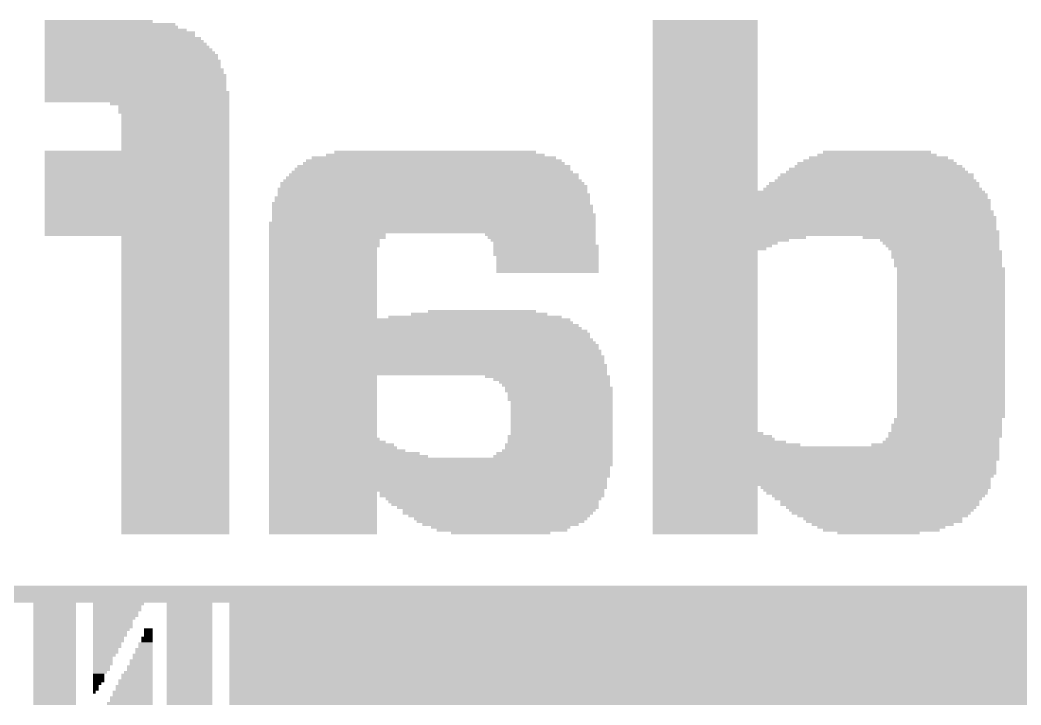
# Model space of a CAD drawing. Extents: x -0.1 to 35.7, y -1.6 to 50.9.
# Drawn here: x 14.29 to 20.2, y 26.92 to 30.96 of the extents above; entities that cross this region are included whole.
import ezdxf

# ---------------------------------------------------------------- set-up
doc = ezdxf.new("R2010")
doc.units = 0
doc.layers.add('22', color=6, linetype='CONTINUOUS')

# ---------------------------------------------------------------- blocks, each defined once
blk = doc.blocks.new('RECT')
blk.add_solid([(-0.5, -0.5), (0.5, -0.5), (-0.5, 0.5), (0.5, 0.5)])

msp = doc.modelspace()

# ---------------------------------------------------------------- block references
at = {"layer": '22', "rotation": 180}
for p, xscale, yscale in [((14.7551, 30.9474), 0.637, 0.0167), ((18.3343, 30.9474), 0.6203, 0.0167), ((14.8557, 30.8971), 0.8382, 0.0168), ((14.8222, 30.9306), 0.7711, 0.0168), ((14.8306, 30.9139), 0.7879, 0.0167), ((14.8809, 30.8803), 0.8885, 0.0168), ((18.3343, 30.9306), 0.6203, 0.0168), ((18.3343, 30.9139), 0.6203, 0.0167), ((18.3343, 30.8971), 0.6203, 0.0168), ((18.3343, 30.8803), 0.6203, 0.0168), ((14.8976, 30.8468), 0.922, 0.0168), ((14.906, 30.83), 0.9388, 0.0168), ((14.8809, 30.8636), 0.8885, 0.0167), ((18.3343, 30.8636), 0.6203, 0.0167), ((18.3343, 30.8468), 0.6203, 0.0168), ((18.3343, 30.83), 0.6203, 0.0168), ((14.9395, 30.763), 1.0058, 0.0167), ((14.9144, 30.8133), 0.9555, 0.0167), ((14.9228, 30.7965), 0.9723, 0.0168), ((14.9312, 30.7797), 0.9891, 0.0168), ((18.3343, 30.8133), 0.6203, 0.0167), ((18.3343, 30.7965), 0.6203, 0.0168), ((18.3343, 30.7797), 0.6203, 0.0168), ((18.3343, 30.763), 0.6203, 0.0167), ((14.9479, 30.7462), 1.0226, 0.0168), ((14.9479, 30.7294), 1.0226, 0.0168), ((14.9563, 30.7127), 1.0394, 0.0167), ((18.3343, 30.7462), 0.6203, 0.0168), ((18.3343, 30.7294), 0.6203, 0.0168), ((18.3343, 30.7127), 0.6203, 0.0167), ((14.9563, 30.6959), 1.0394, 0.0168), ((14.9563, 30.6791), 1.0394, 0.0167), ((14.9647, 30.6624), 1.0561, 0.0168), ((14.9647, 30.6456), 1.0561, 0.0168), ((18.3343, 30.6959), 0.6203, 0.0168), ((18.3343, 30.6791), 0.6203, 0.0167), ((18.3343, 30.6624), 0.6203, 0.0168), ((18.3343, 30.6456), 0.6203, 0.0168), ((14.9731, 30.6288), 1.0729, 0.0167), ((14.9731, 30.6121), 1.0729, 0.0168), ((14.9731, 30.5953), 1.0729, 0.0168), ((18.3343, 30.6288), 0.6203, 0.0167), ((18.3343, 30.6121), 0.6203, 0.0168), ((18.3343, 30.5953), 0.6203, 0.0168), ((14.9731, 30.5785), 1.0729, 0.0167), ((14.9731, 30.5618), 1.0729, 0.0168), ((14.9731, 30.545), 1.0729, 0.0168), ((14.9815, 30.5282), 1.0897, 0.0167), ((18.3343, 30.5785), 0.6203, 0.0167), ((18.3343, 30.5618), 0.6203, 0.0168), ((18.3343, 30.545), 0.6203, 0.0168), ((18.3343, 30.5282), 0.6203, 0.0167), ((14.9815, 30.5115), 1.0897, 0.0168), ((14.9815, 30.4947), 1.0897, 0.0167), ((14.9815, 30.478), 1.0897, 0.0168), ((18.3343, 30.5115), 0.6203, 0.0168), ((18.3343, 30.4947), 0.6203, 0.0167), ((18.3343, 30.478), 0.6203, 0.0168), ((15.1743, 30.4612), 0.7041, 0.0168), ((15.1994, 30.4444), 0.6538, 0.0167), ((15.1994, 30.4277), 0.6538, 0.0168), ((15.1994, 30.4109), 0.6538, 0.0168), ((18.3343, 30.4612), 0.6203, 0.0168), ((18.3343, 30.4444), 0.6203, 0.0167), ((18.3343, 30.4277), 0.6203, 0.0168), ((18.3343, 30.4109), 0.6203, 0.0168), ((15.2078, 30.3941), 0.6371, 0.0167), ((15.2078, 30.3774), 0.6371, 0.0168), ((15.2078, 30.3606), 0.6371, 0.0168), ((18.3343, 30.3941), 0.6203, 0.0167), ((18.3343, 30.3774), 0.6203, 0.0168), ((18.3343, 30.3606), 0.6203, 0.0168), ((15.2078, 30.3438), 0.6371, 0.0167), ((15.2078, 30.3271), 0.6371, 0.0168), ((15.2078, 30.3103), 0.6371, 0.0168), ((15.2078, 30.2935), 0.6371, 0.0167), ((18.3343, 30.3438), 0.6203, 0.0167), ((18.3343, 30.3271), 0.6203, 0.0168), ((18.3343, 30.3103), 0.6203, 0.0168), ((18.3343, 30.2935), 0.6203, 0.0167), ((15.2078, 30.2768), 0.6371, 0.0168), ((15.2078, 30.2601), 0.6371, 0.0167), ((15.2078, 30.2433), 0.6371, 0.0168), ((18.3343, 30.2768), 0.6203, 0.0168), ((18.3343, 30.2601), 0.6203, 0.0167), ((18.3343, 30.2433), 0.6203, 0.0168), ((14.9815, 30.1762), 1.0897, 0.0168), ((15.2078, 30.2265), 0.6371, 0.0168), ((15.2078, 30.2098), 0.6371, 0.0167), ((15.2078, 30.193), 0.6371, 0.0168), ((16.7416, 30.1762), 1.1903, 0.0168), ((18.3343, 30.2265), 0.6203, 0.0168), ((18.3343, 30.2098), 0.6203, 0.0167), ((18.3343, 30.193), 0.6203, 0.0168), ((18.3343, 30.1762), 0.6203, 0.0168), ((19.3484, 30.1762), 0.6371, 0.0168), ((14.9815, 30.1595), 1.0897, 0.0167), ((14.9815, 30.1427), 1.0897, 0.0168), ((14.9815, 30.1259), 1.0897, 0.0168), ((16.7333, 30.1259), 1.5087, 0.0168), ((16.7333, 30.1427), 1.4417, 0.0168), ((16.7416, 30.1595), 1.2909, 0.0167), ((18.3343, 30.1595), 0.6203, 0.0167), ((18.3343, 30.1427), 0.6203, 0.0168), ((18.3343, 30.1259), 0.6203, 0.0168), ((19.3569, 30.1259), 0.8885, 0.0168), ((19.3568, 30.1427), 0.8214, 0.0168), ((19.3484, 30.1595), 0.7041, 0.0167), ((14.9815, 30.1092), 1.0897, 0.0167), ((14.9815, 30.0924), 1.0897, 0.0168), ((14.9815, 30.0757), 1.0897, 0.0167), ((14.9815, 30.0589), 1.0897, 0.0168), ((16.7249, 30.0589), 1.6596, 0.0168), ((16.7248, 30.0757), 1.6261, 0.0167), ((16.7333, 30.0924), 1.6093, 0.0168), ((16.7333, 30.1092), 1.5423, 0.0167), ((18.3343, 30.1092), 0.6203, 0.0167), ((18.3343, 30.0924), 0.6203, 0.0168), ((18.3343, 30.0757), 0.6203, 0.0167), ((18.3343, 30.0589), 0.6203, 0.0168), ((19.3484, 30.0589), 1.0729, 0.0168), ((19.3484, 30.0757), 1.0393, 0.0167), ((19.3569, 30.0924), 0.9891, 0.0168), ((19.3484, 30.1092), 0.9387, 0.0167), ((14.9815, 30.0421), 1.0897, 0.0168), ((14.9815, 30.0254), 1.0897, 0.0167), ((14.9815, 30.0086), 1.0897, 0.0168), ((16.7249, 30.0086), 1.7602, 0.0168), ((16.7248, 30.0254), 1.7267, 0.0167), ((16.7333, 30.0421), 1.7099, 0.0168), ((18.3343, 30.0421), 0.6203, 0.0168), ((18.3343, 30.0254), 0.6203, 0.0167), ((18.3343, 30.0086), 0.6203, 0.0168), ((19.3401, 30.0086), 1.1903, 0.0168), ((19.3401, 30.0254), 1.1567, 0.0167), ((19.3484, 30.0421), 1.1399, 0.0168), ((14.9815, 29.9918), 1.0897, 0.0168), ((14.9815, 29.9751), 1.0897, 0.0167), ((14.9815, 29.9583), 1.0897, 0.0168), ((14.9815, 29.9415), 1.0897, 0.0168), ((16.7248, 29.9583), 1.8273, 0.0168), ((16.7248, 29.9415), 1.8273, 0.0168), ((16.7249, 29.9918), 1.7938, 0.0168), ((16.7333, 29.9751), 1.8105, 0.0167), ((18.3343, 29.9918), 0.6203, 0.0168), ((18.3343, 29.9751), 0.6203, 0.0167), ((18.3343, 29.9583), 0.6203, 0.0168), ((19.0048, 29.9415), 1.9614, 0.0168), ((19.3233, 29.9583), 1.2908, 0.0168), ((19.3234, 29.9751), 1.2573, 0.0167), ((19.3317, 29.9918), 1.2406, 0.0168), ((14.9815, 29.9248), 1.0897, 0.0167), ((14.9815, 29.908), 1.0897, 0.0168), ((14.9815, 29.8912), 1.0897, 0.0168), ((16.7249, 29.908), 1.8608, 0.0168), ((16.7249, 29.8912), 1.8608, 0.0168), ((16.7333, 29.9248), 1.8441, 0.0167), ((19.0131, 29.9248), 1.9781, 0.0167), ((19.0131, 29.908), 1.9781, 0.0168), ((19.0216, 29.8912), 1.9949, 0.0168), ((14.9815, 29.8745), 1.0897, 0.0167), ((14.9815, 29.8577), 1.0897, 0.0168), ((14.9815, 29.841), 1.0897, 0.0167), ((14.9815, 29.8242), 1.0897, 0.0168), ((16.7248, 29.8577), 1.8943, 0.0168), ((16.7248, 29.841), 1.8943, 0.0167), ((16.7248, 29.8242), 1.8943, 0.0168), ((16.7165, 29.8745), 1.8776, 0.0167), ((19.0216, 29.8745), 1.9949, 0.0167), ((19.0216, 29.8577), 1.9949, 0.0168), ((19.0216, 29.841), 1.9949, 0.0167), ((19.0299, 29.8242), 2.0117, 0.0168), ((14.9815, 29.8074), 1.0897, 0.0168), ((14.9815, 29.7907), 1.0897, 0.0167), ((14.9815, 29.7739), 1.0897, 0.0168), ((16.7333, 29.8074), 1.9111, 0.0168), ((16.7333, 29.7907), 1.9111, 0.0167), ((16.7333, 29.7739), 1.9111, 0.0168), ((19.0299, 29.8074), 2.0117, 0.0168), ((19.0383, 29.7907), 2.0284, 0.0167), ((19.0383, 29.7739), 2.0284, 0.0168), ((14.9815, 29.7571), 1.0897, 0.0168), ((14.9815, 29.7404), 1.0897, 0.0167), ((14.9815, 29.7236), 1.0897, 0.0168), ((14.9815, 29.7068), 1.0897, 0.0168), ((16.7249, 29.7571), 1.9278, 0.0168), ((16.7249, 29.7404), 1.9278, 0.0167), ((16.7249, 29.7236), 1.9278, 0.0168), ((16.7249, 29.7068), 1.9278, 0.0168), ((19.0383, 29.7571), 2.0284, 0.0168), ((19.0383, 29.7404), 2.0284, 0.0167), ((19.0383, 29.7236), 2.0284, 0.0168), ((19.0467, 29.7068), 2.0452, 0.0168), ((14.9815, 29.6901), 1.0897, 0.0167), ((15.2078, 29.6733), 0.6371, 0.0168), ((15.2078, 29.6566), 0.6371, 0.0167), ((16.1046, 29.6901), 0.6873, 0.0167), ((16.1046, 29.6733), 0.6873, 0.0168), ((16.0878, 29.6566), 0.6537, 0.0167), ((17.3619, 29.6901), 0.6538, 0.0167), ((17.3703, 29.6733), 0.637, 0.0168), ((17.3787, 29.6566), 0.6203, 0.0167), ((19.0467, 29.6901), 2.0452, 0.0167), ((18.4767, 29.6733), 0.9052, 0.0168), ((18.4264, 29.6566), 0.8047, 0.0167), ((19.6669, 29.6733), 0.8047, 0.0168), ((19.7172, 29.6566), 0.7041, 0.0167), ((15.2078, 29.6398), 0.6371, 0.0168), ((15.2078, 29.623), 0.6371, 0.0168), ((15.2078, 29.6063), 0.6371, 0.0167), ((15.2078, 29.5895), 0.6371, 0.0168), ((16.0878, 29.6398), 0.6537, 0.0168), ((16.0878, 29.623), 0.6537, 0.0168), ((16.0795, 29.6063), 0.637, 0.0167), ((16.0795, 29.5895), 0.637, 0.0168), ((17.3955, 29.623), 0.6203, 0.0168), ((17.3955, 29.6063), 0.6203, 0.0167), ((17.3955, 29.5895), 0.6203, 0.0168), ((17.3871, 29.6398), 0.6035, 0.0168), ((18.3929, 29.6398), 0.7376, 0.0168), ((18.3594, 29.6063), 0.6706, 0.0167), ((18.3343, 29.5895), 0.6203, 0.0168), ((18.3762, 29.623), 0.7041, 0.0168), ((19.7257, 29.6398), 0.6873, 0.0168), ((19.734, 29.623), 0.6706, 0.0168), ((19.7424, 29.6063), 0.6538, 0.0167), ((19.7592, 29.5895), 0.6538, 0.0168), ((15.2078, 29.5727), 0.6371, 0.0168), ((15.2078, 29.556), 0.6371, 0.0167), ((15.2078, 29.5392), 0.6371, 0.0168), ((15.2078, 29.5224), 0.6371, 0.0168), ((16.0795, 29.5727), 0.637, 0.0168), ((16.0795, 29.556), 0.637, 0.0167), ((16.0795, 29.5392), 0.637, 0.0168), ((16.0795, 29.5224), 0.637, 0.0168), ((17.3955, 29.5727), 0.6203, 0.0168), ((17.4039, 29.556), 0.6035, 0.0167), ((17.4039, 29.5392), 0.6035, 0.0168), ((17.4039, 29.5224), 0.6035, 0.0168), ((18.3343, 29.5727), 0.6203, 0.0168), ((18.3343, 29.556), 0.6203, 0.0167), ((18.3343, 29.5392), 0.6203, 0.0168), ((18.3343, 29.5224), 0.6203, 0.0168), ((19.7592, 29.5727), 0.6538, 0.0168), ((19.7592, 29.556), 0.6538, 0.0167), ((19.7675, 29.5392), 0.6371, 0.0168), ((19.7675, 29.5224), 0.6371, 0.0168), ((15.2078, 29.5057), 0.6371, 0.0167), ((15.2078, 29.4889), 0.6371, 0.0168), ((15.2078, 29.4721), 0.6371, 0.0168), ((16.0795, 29.5057), 0.637, 0.0167), ((16.0795, 29.4889), 0.637, 0.0168), ((16.0795, 29.4721), 0.637, 0.0168), ((17.4039, 29.5057), 0.6035, 0.0167), ((17.4039, 29.4889), 0.6035, 0.0168), ((17.4039, 29.4721), 0.6035, 0.0168), ((18.3343, 29.5057), 0.6203, 0.0167), ((18.3343, 29.4889), 0.6203, 0.0168), ((18.3343, 29.4721), 0.6203, 0.0168), ((19.7675, 29.5057), 0.6371, 0.0167), ((19.7843, 29.4889), 0.637, 0.0168), ((19.7843, 29.4721), 0.637, 0.0168), ((15.2078, 29.4554), 0.6371, 0.0167), ((15.2078, 29.4386), 0.6371, 0.0168), ((15.2078, 29.4219), 0.6371, 0.0167), ((15.2078, 29.4051), 0.6371, 0.0168), ((16.0795, 29.4554), 0.637, 0.0167), ((16.0795, 29.4386), 0.637, 0.0168), ((16.0795, 29.4219), 0.637, 0.0167), ((16.0795, 29.4051), 0.637, 0.0168), ((18.3343, 29.4554), 0.6203, 0.0167), ((18.3343, 29.4386), 0.6203, 0.0168), ((18.3343, 29.4219), 0.6203, 0.0167), ((18.3343, 29.4051), 0.6203, 0.0168), ((19.7843, 29.4554), 0.637, 0.0167), ((19.7843, 29.4386), 0.637, 0.0168), ((19.7843, 29.4219), 0.637, 0.0167), ((19.7843, 29.4051), 0.637, 0.0168), ((15.2078, 29.3883), 0.6371, 0.0168), ((15.2078, 29.3716), 0.6371, 0.0167), ((15.2078, 29.3548), 0.6371, 0.0168), ((16.0795, 29.3883), 0.637, 0.0168), ((16.0795, 29.3716), 0.637, 0.0167), ((16.0795, 29.3548), 0.637, 0.0168), ((18.3343, 29.3883), 0.6203, 0.0168), ((18.3343, 29.3716), 0.6203, 0.0167), ((18.3343, 29.3548), 0.6203, 0.0168), ((19.7843, 29.3883), 0.637, 0.0168), ((19.7843, 29.3716), 0.637, 0.0167), ((19.7843, 29.3548), 0.637, 0.0168), ((15.2078, 29.338), 0.6371, 0.0168), ((15.2078, 29.3213), 0.6371, 0.0167), ((15.2078, 29.3045), 0.6371, 0.0168), ((15.2078, 29.2877), 0.6371, 0.0168), ((16.0795, 29.338), 0.637, 0.0168), ((16.0795, 29.3213), 0.637, 0.0167), ((16.0795, 29.3045), 0.637, 0.0168), ((16.0795, 29.2877), 0.637, 0.0168), ((18.3343, 29.338), 0.6203, 0.0168), ((18.3343, 29.3213), 0.6203, 0.0167), ((18.3343, 29.3045), 0.6203, 0.0168), ((18.3343, 29.2877), 0.6203, 0.0168), ((19.7843, 29.338), 0.637, 0.0168), ((19.7843, 29.3213), 0.637, 0.0167), ((19.7843, 29.3045), 0.637, 0.0168), ((19.7843, 29.2877), 0.637, 0.0168), ((15.2078, 29.271), 0.6371, 0.0167), ((15.2078, 29.2542), 0.6371, 0.0168), ((15.2078, 29.2375), 0.6371, 0.0167), ((16.0795, 29.271), 0.637, 0.0167), ((16.0795, 29.2542), 0.637, 0.0168), ((16.0795, 29.2375), 0.637, 0.0167), ((17.0183, 29.2375), 0.6371, 0.0167), ((18.3343, 29.271), 0.6203, 0.0167), ((18.3343, 29.2542), 0.6203, 0.0168), ((18.3343, 29.2375), 0.6203, 0.0167), ((19.7843, 29.271), 0.637, 0.0167), ((19.7843, 29.2542), 0.637, 0.0168), ((19.7843, 29.2375), 0.637, 0.0167), ((15.2078, 29.2207), 0.6371, 0.0168), ((15.2078, 29.2039), 0.6371, 0.0168), ((15.2078, 29.1872), 0.6371, 0.0167), ((15.2078, 29.1704), 0.6371, 0.0168), ((16.0795, 29.2207), 0.637, 0.0168), ((16.0795, 29.2039), 0.637, 0.0168), ((16.6495, 29.1872), 1.7769, 0.0167), ((16.6578, 29.1704), 1.7937, 0.0168), ((16.9763, 29.2039), 1.0226, 0.0168), ((17.0015, 29.2207), 0.8046, 0.0168), ((18.3343, 29.2207), 0.6203, 0.0168), ((18.3343, 29.2039), 0.6203, 0.0168), ((18.3343, 29.1872), 0.6203, 0.0167), ((18.3343, 29.1704), 0.6203, 0.0168), ((19.7843, 29.2207), 0.637, 0.0168), ((19.7843, 29.2039), 0.637, 0.0168), ((19.7843, 29.1872), 0.637, 0.0167), ((19.7843, 29.1704), 0.637, 0.0168), ((15.2078, 29.1536), 0.6371, 0.0168), ((15.2078, 29.1369), 0.6371, 0.0167), ((15.2078, 29.1201), 0.6371, 0.0168), ((16.6746, 29.1536), 1.8272, 0.0168), ((16.683, 29.1369), 1.844, 0.0167), ((16.6998, 29.1201), 1.8775, 0.0168), ((18.3343, 29.1536), 0.6203, 0.0168), ((18.3343, 29.1369), 0.6203, 0.0167), ((18.3343, 29.1201), 0.6203, 0.0168), ((19.7843, 29.1536), 0.637, 0.0168), ((19.7843, 29.1369), 0.637, 0.0167), ((19.7843, 29.1201), 0.637, 0.0168), ((15.2078, 29.1033), 0.6371, 0.0168), ((15.2078, 29.0866), 0.6371, 0.0167), ((15.2078, 29.0698), 0.6371, 0.0168), ((15.2078, 29.053), 0.6371, 0.0168), ((16.7081, 29.1033), 1.8943, 0.0168), ((16.7081, 29.0866), 1.8943, 0.0167), ((16.7165, 29.0698), 1.911, 0.0168), ((16.7249, 29.053), 1.9278, 0.0168), ((18.3343, 29.1033), 0.6203, 0.0168), ((18.3343, 29.0866), 0.6203, 0.0167), ((18.3343, 29.0698), 0.6203, 0.0168), ((18.3343, 29.053), 0.6203, 0.0168), ((19.7843, 29.1033), 0.637, 0.0168), ((19.7843, 29.0866), 0.637, 0.0167), ((19.7843, 29.0698), 0.637, 0.0168), ((19.7843, 29.053), 0.637, 0.0168), ((15.2078, 29.0363), 0.6371, 0.0167), ((15.2078, 29.0195), 0.6371, 0.0168), ((15.2078, 29.0028), 0.6371, 0.0167), ((16.7416, 29.0028), 1.9613, 0.0167), ((16.7333, 29.0363), 1.9446, 0.0167), ((16.7333, 29.0195), 1.9446, 0.0168), ((18.3343, 29.0363), 0.6203, 0.0167), ((18.3343, 29.0195), 0.6203, 0.0168), ((18.3343, 29.0028), 0.6203, 0.0167), ((19.7843, 29.0363), 0.637, 0.0167), ((19.7843, 29.0195), 0.637, 0.0168), ((19.7843, 29.0028), 0.637, 0.0167), ((15.2078, 28.986), 0.6371, 0.0168), ((15.2078, 28.9692), 0.6371, 0.0168), ((15.2078, 28.9525), 0.6371, 0.0167), ((15.2078, 28.9357), 0.6371, 0.0168), ((16.7416, 28.986), 1.9613, 0.0168), ((16.7501, 28.9692), 1.9781, 0.0168), ((16.7501, 28.9525), 1.9781, 0.0167), ((16.7501, 28.9357), 1.9781, 0.0168), ((18.3343, 28.986), 0.6203, 0.0168), ((18.3343, 28.9692), 0.6203, 0.0168), ((18.3343, 28.9525), 0.6203, 0.0167), ((18.3343, 28.9357), 0.6203, 0.0168), ((19.7843, 28.986), 0.637, 0.0168), ((19.7843, 28.9692), 0.637, 0.0168), ((19.7843, 28.9525), 0.637, 0.0167), ((19.7843, 28.9357), 0.637, 0.0168), ((15.2078, 28.9189), 0.6371, 0.0168), ((15.2078, 28.9022), 0.6371, 0.0167), ((15.2078, 28.8854), 0.6371, 0.0168), ((16.7584, 28.9189), 1.9949, 0.0168), ((16.7584, 28.9022), 1.9949, 0.0167), ((16.7584, 28.8854), 1.9949, 0.0168), ((18.3343, 28.9189), 0.6203, 0.0168), ((18.3343, 28.9022), 0.6203, 0.0167), ((18.3343, 28.8854), 0.6203, 0.0168), ((19.7843, 28.9189), 0.637, 0.0168), ((19.7843, 28.9022), 0.637, 0.0167), ((19.7843, 28.8854), 0.637, 0.0168), ((15.2078, 28.8686), 0.6371, 0.0168), ((15.2078, 28.8519), 0.6371, 0.0167), ((15.2078, 28.8351), 0.6371, 0.0168), ((15.2078, 28.8184), 0.6371, 0.0167), ((16.7584, 28.8686), 1.9949, 0.0168), ((16.0795, 28.8519), 0.637, 0.0167), ((16.0795, 28.8351), 0.637, 0.0168), ((16.0795, 28.8184), 0.637, 0.0167), ((17.4038, 28.8519), 0.7376, 0.0167), ((17.429, 28.8351), 0.6873, 0.0168), ((17.4457, 28.8184), 0.6538, 0.0167), ((18.3343, 28.8686), 0.6203, 0.0168), ((18.3343, 28.8519), 0.6203, 0.0167), ((18.3343, 28.8351), 0.6203, 0.0168), ((18.3343, 28.8184), 0.6203, 0.0167), ((19.7843, 28.8686), 0.637, 0.0168), ((19.7843, 28.8519), 0.637, 0.0167), ((19.7843, 28.8351), 0.637, 0.0168), ((19.7843, 28.8184), 0.637, 0.0167), ((15.2078, 28.8016), 0.6371, 0.0168), ((15.2078, 28.7848), 0.6371, 0.0168), ((15.2078, 28.7681), 0.6371, 0.0167), ((16.0795, 28.8016), 0.637, 0.0168), ((16.0795, 28.7848), 0.637, 0.0168), ((16.0795, 28.7681), 0.637, 0.0167), ((17.4541, 28.8016), 0.637, 0.0168), ((17.4709, 28.7848), 0.637, 0.0168), ((17.4709, 28.7681), 0.637, 0.0167), ((18.3343, 28.8016), 0.6203, 0.0168), ((18.3343, 28.7848), 0.6203, 0.0168), ((18.3343, 28.7681), 0.6203, 0.0167), ((19.7843, 28.8016), 0.637, 0.0168), ((19.7843, 28.7848), 0.637, 0.0168), ((19.7843, 28.7681), 0.637, 0.0167), ((15.2078, 28.7513), 0.6371, 0.0168), ((15.2078, 28.7345), 0.6371, 0.0168), ((15.2078, 28.7178), 0.6371, 0.0167), ((15.2078, 28.701), 0.6371, 0.0168), ((16.0795, 28.7513), 0.637, 0.0168), ((16.0795, 28.7345), 0.637, 0.0168), ((16.0795, 28.7178), 0.637, 0.0167), ((16.0795, 28.701), 0.637, 0.0168), ((17.4793, 28.7513), 0.6203, 0.0168), ((17.4793, 28.7345), 0.6203, 0.0168), ((17.4793, 28.7178), 0.6203, 0.0167), ((17.4877, 28.701), 0.6035, 0.0168), ((18.3343, 28.7513), 0.6203, 0.0168), ((18.3343, 28.7345), 0.6203, 0.0168), ((18.3343, 28.7178), 0.6203, 0.0167), ((18.3343, 28.701), 0.6203, 0.0168), ((19.7843, 28.7513), 0.637, 0.0168), ((19.7843, 28.7345), 0.637, 0.0168), ((19.7843, 28.7178), 0.637, 0.0167), ((19.7843, 28.701), 0.637, 0.0168), ((15.2078, 28.6842), 0.6371, 0.0168), ((15.2078, 28.6675), 0.6371, 0.0167), ((15.2078, 28.6507), 0.6371, 0.0168), ((16.0795, 28.6842), 0.637, 0.0168), ((16.0795, 28.6675), 0.637, 0.0167), ((16.0795, 28.6507), 0.637, 0.0168), ((17.4877, 28.6842), 0.6035, 0.0168), ((17.4877, 28.6675), 0.6035, 0.0167), ((17.4877, 28.6507), 0.6035, 0.0168), ((18.3343, 28.6842), 0.6203, 0.0168), ((18.3343, 28.6675), 0.6203, 0.0167), ((18.3343, 28.6507), 0.6203, 0.0168), ((19.7843, 28.6842), 0.637, 0.0168), ((19.7843, 28.6675), 0.637, 0.0167), ((19.7843, 28.6507), 0.637, 0.0168), ((15.2078, 28.6339), 0.6371, 0.0168), ((15.2078, 28.6172), 0.6371, 0.0167), ((15.2078, 28.6004), 0.6371, 0.0168), ((15.2078, 28.5837), 0.6371, 0.0167), ((16.0795, 28.6339), 0.637, 0.0168), ((16.0795, 28.6172), 0.637, 0.0167), ((16.0795, 28.6004), 0.637, 0.0168), ((16.0795, 28.5837), 0.637, 0.0167), ((17.4877, 28.6339), 0.6035, 0.0168), ((17.4877, 28.6172), 0.6035, 0.0167), ((17.4877, 28.6004), 0.6035, 0.0168), ((17.4877, 28.5837), 0.6035, 0.0167), ((18.3343, 28.6339), 0.6203, 0.0168), ((18.3343, 28.6172), 0.6203, 0.0167), ((18.3343, 28.6004), 0.6203, 0.0168), ((18.3343, 28.5837), 0.6203, 0.0167), ((19.7675, 28.6004), 0.6371, 0.0168), ((19.7675, 28.5837), 0.6371, 0.0167), ((19.7843, 28.6339), 0.637, 0.0168), ((19.7843, 28.6172), 0.637, 0.0167), ((15.2078, 28.5669), 0.6371, 0.0168), ((15.2078, 28.5501), 0.6371, 0.0168), ((15.2078, 28.5334), 0.6371, 0.0167), ((16.0795, 28.5669), 0.637, 0.0168), ((16.0795, 28.5501), 0.637, 0.0168), ((16.0795, 28.5334), 0.637, 0.0167), ((17.4877, 28.5669), 0.6035, 0.0168), ((17.4877, 28.5501), 0.6035, 0.0168), ((17.4877, 28.5334), 0.6035, 0.0167), ((18.3343, 28.5669), 0.6203, 0.0168), ((18.3343, 28.5501), 0.6203, 0.0168), ((18.3343, 28.5334), 0.6203, 0.0167), ((19.7592, 28.5669), 0.6538, 0.0168), ((19.7592, 28.5501), 0.6538, 0.0168), ((19.7592, 28.5334), 0.6538, 0.0167), ((15.2078, 28.5166), 0.6371, 0.0168), ((15.2078, 28.4998), 0.6371, 0.0168), ((15.2078, 28.4831), 0.6371, 0.0167), ((15.2078, 28.4663), 0.6371, 0.0168), ((16.0795, 28.5166), 0.637, 0.0168), ((16.0795, 28.4998), 0.637, 0.0168), ((16.0878, 28.4831), 0.6537, 0.0167), ((16.1046, 28.4663), 0.6873, 0.0168), ((17.4793, 28.4998), 0.6203, 0.0168), ((17.4793, 28.4831), 0.6203, 0.0167), ((17.4793, 28.4663), 0.6203, 0.0168), ((17.4877, 28.5166), 0.6035, 0.0168), ((18.351, 28.5166), 0.6538, 0.0168), ((18.3845, 28.4831), 0.7208, 0.0167), ((18.4181, 28.4663), 0.7879, 0.0168), ((18.3762, 28.4998), 0.7041, 0.0168), ((19.7257, 28.4663), 0.6873, 0.0168), ((19.734, 28.4831), 0.6706, 0.0167), ((19.7508, 28.5166), 0.6706, 0.0168), ((19.7508, 28.4998), 0.6706, 0.0168), ((15.2078, 28.4495), 0.6371, 0.0168), ((15.2078, 28.4328), 0.6371, 0.0167), ((15.2078, 28.416), 0.6371, 0.0168), ((16.1298, 28.4495), 0.7376, 0.0168), ((16.1381, 28.4328), 0.7543, 0.0167), ((16.1633, 28.416), 0.8046, 0.0168), ((17.4625, 28.416), 0.6538, 0.0168), ((17.4709, 28.4495), 0.637, 0.0168), ((17.4709, 28.4328), 0.637, 0.0167), ((18.4599, 28.4495), 0.8717, 0.0168), ((19.0467, 28.4328), 2.0452, 0.0167), ((19.0467, 28.416), 2.0452, 0.0168), ((19.6921, 28.4495), 0.7544, 0.0168), ((15.2078, 28.3993), 0.6371, 0.0167), ((15.2078, 28.3825), 0.6371, 0.0168), ((15.2078, 28.3657), 0.6371, 0.0168), ((15.2078, 28.349), 0.6371, 0.0167), ((16.2052, 28.3993), 0.8884, 0.0167), ((16.2304, 28.3825), 0.9387, 0.0168), ((16.7752, 28.3657), 2.0284, 0.0168), ((16.7752, 28.349), 2.0284, 0.0167), ((17.4374, 28.3825), 0.7041, 0.0168), ((17.4458, 28.3993), 0.6873, 0.0167), ((19.0467, 28.3993), 2.0452, 0.0167), ((19.0467, 28.3825), 2.0452, 0.0168), ((19.0467, 28.3657), 2.0452, 0.0168), ((19.0383, 28.349), 2.0284, 0.0167), ((15.2078, 28.3322), 0.6371, 0.0168), ((15.2078, 28.3154), 0.6371, 0.0168), ((15.2078, 28.2987), 0.6371, 0.0167), ((15.2078, 28.2819), 0.6371, 0.0168), ((16.7752, 28.3322), 2.0284, 0.0168), ((16.7668, 28.3154), 2.0116, 0.0168), ((16.7668, 28.2987), 2.0116, 0.0167), ((16.7668, 28.2819), 2.0116, 0.0168), ((19.0383, 28.3322), 2.0284, 0.0168), ((19.0383, 28.3154), 2.0284, 0.0168), ((19.0383, 28.2987), 2.0284, 0.0167), ((19.0383, 28.2819), 2.0284, 0.0168), ((15.2078, 28.2651), 0.6371, 0.0168), ((15.2078, 28.2484), 0.6371, 0.0167), ((15.2078, 28.2316), 0.6371, 0.0168), ((16.7668, 28.2651), 2.0116, 0.0168), ((16.7584, 28.2484), 1.9949, 0.0167), ((16.7584, 28.2316), 1.9949, 0.0168), ((19.0299, 28.2651), 2.0117, 0.0168), ((19.0216, 28.2484), 1.9949, 0.0167), ((19.0216, 28.2316), 1.9949, 0.0168), ((15.2078, 28.2148), 0.6371, 0.0168), ((15.2078, 28.1981), 0.6371, 0.0167), ((15.2078, 28.1813), 0.6371, 0.0168), ((15.2078, 28.1646), 0.6371, 0.0167), ((16.7584, 28.2148), 1.9949, 0.0168), ((16.7584, 28.1981), 1.9949, 0.0167), ((16.7501, 28.1813), 1.9781, 0.0168), ((16.0795, 28.1646), 0.637, 0.0167), ((17.0769, 28.1646), 1.3244, 0.0167), ((19.0216, 28.2148), 1.9949, 0.0168), ((18.3343, 28.1981), 0.6203, 0.0167), ((18.3343, 28.1813), 0.6203, 0.0168), ((18.3343, 28.1646), 0.6203, 0.0167), ((19.3401, 28.1981), 1.3579, 0.0167), ((19.3401, 28.1813), 1.3243, 0.0168), ((19.3484, 28.1646), 1.3075, 0.0167), ((15.2078, 28.1478), 0.6371, 0.0168), ((15.2078, 28.131), 0.6371, 0.0168), ((15.2078, 28.1143), 0.6371, 0.0167), ((16.0795, 28.1478), 0.637, 0.0168), ((16.0795, 28.131), 0.637, 0.0168), ((16.0795, 28.1143), 0.637, 0.0167), ((17.0769, 28.1478), 1.3244, 0.0168), ((17.0853, 28.131), 1.274, 0.0168), ((17.0853, 28.1143), 1.2406, 0.0167), ((18.3343, 28.1478), 0.6203, 0.0168), ((18.3343, 28.131), 0.6203, 0.0168), ((18.3343, 28.1143), 0.6203, 0.0167), ((19.3569, 28.1478), 1.2573, 0.0168), ((19.3568, 28.131), 1.2238, 0.0168), ((19.3652, 28.1143), 1.1735, 0.0167), ((15.2078, 28.0975), 0.6371, 0.0168), ((15.2078, 28.0807), 0.6371, 0.0168), ((15.2078, 28.064), 0.6371, 0.0167), ((15.2078, 28.0472), 0.6371, 0.0168), ((16.0795, 28.0975), 0.637, 0.0168), ((16.0795, 28.0807), 0.637, 0.0168), ((16.0795, 28.064), 0.637, 0.0167), ((16.0795, 28.0472), 0.637, 0.0168), ((17.0937, 28.0975), 1.2238, 0.0168), ((17.1105, 28.0807), 1.1903, 0.0168), ((17.1105, 28.0472), 1.1231, 0.0168), ((17.1189, 28.064), 1.1399, 0.0167), ((18.3343, 28.0975), 0.6203, 0.0168), ((18.3343, 28.0807), 0.6203, 0.0168), ((18.3343, 28.064), 0.6203, 0.0167), ((18.3343, 28.0472), 0.6203, 0.0168), ((19.3652, 28.0975), 1.1735, 0.0168), ((19.3736, 28.0807), 1.1232, 0.0168), ((19.3736, 28.064), 1.0896, 0.0167), ((19.3736, 28.0472), 1.0562, 0.0168), ((15.2078, 28.0304), 0.6371, 0.0168), ((15.2078, 28.0137), 0.6371, 0.0167), ((15.2078, 27.9969), 0.6371, 0.0168), ((16.0795, 28.0304), 0.637, 0.0168), ((16.0795, 28.0137), 0.637, 0.0167), ((16.0795, 27.9969), 0.637, 0.0168), ((17.1189, 28.0304), 1.0729, 0.0168), ((17.1272, 28.0137), 1.0226, 0.0167), ((17.1273, 27.9969), 0.9891, 0.0168), ((18.3343, 28.0304), 0.6203, 0.0168), ((18.3343, 28.0137), 0.6203, 0.0167), ((18.3343, 27.9969), 0.6203, 0.0168), ((19.382, 28.0304), 1.0058, 0.0168), ((19.382, 28.0137), 0.9388, 0.0167), ((19.3904, 27.9969), 0.9221, 0.0168), ((15.2078, 27.9802), 0.6371, 0.0167), ((15.2078, 27.9634), 0.6371, 0.0168), ((15.2078, 27.9466), 0.6371, 0.0168), ((15.2078, 27.9299), 0.6371, 0.0167), ((16.0795, 27.9802), 0.637, 0.0167), ((16.0795, 27.9634), 0.637, 0.0168), ((16.0795, 27.9466), 0.637, 0.0168), ((16.0795, 27.9299), 0.637, 0.0167), ((17.1272, 27.9802), 0.922, 0.0167), ((17.1272, 27.9634), 0.8214, 0.0168), ((17.1356, 27.9466), 0.7712, 0.0168), ((17.1272, 27.9299), 0.5868, 0.0167), ((18.3343, 27.9802), 0.6203, 0.0167), ((18.3343, 27.9634), 0.6203, 0.0168), ((18.3343, 27.9466), 0.6203, 0.0168), ((18.3343, 27.9299), 0.6203, 0.0167), ((19.382, 27.9802), 0.8382, 0.0167), ((19.3736, 27.9634), 0.7544, 0.0168), ((19.3736, 27.9466), 0.6874, 0.0168), ((19.3569, 27.9299), 0.4861, 0.0167), ((15.367, 27.6113), 13.998, 0.0168), ((15.367, 27.5946), 13.998, 0.0167), ((15.367, 27.5778), 13.998, 0.0168), ((15.367, 27.5611), 13.998, 0.0167), ((15.367, 27.5443), 13.998, 0.0168), ((15.367, 27.5275), 13.998, 0.0168), ((14.4953, 27.5108), 0.2515, 0.0167), ((14.4953, 27.494), 0.2515, 0.0168), ((14.4953, 27.4772), 0.2515, 0.0168), ((14.4953, 27.4605), 0.2515, 0.0167), ((14.8641, 27.494), 0.285, 0.0168), ((14.8641, 27.4772), 0.285, 0.0168), ((14.8557, 27.4605), 0.2682, 0.0167), ((14.8725, 27.5108), 0.3017, 0.0167), ((15.2916, 27.5108), 0.2683, 0.0167), ((15.2916, 27.494), 0.2683, 0.0168), ((15.2916, 27.4772), 0.2683, 0.0168), ((15.2916, 27.4605), 0.2683, 0.0167), ((18.9461, 27.5108), 6.8397, 0.0167), ((18.9461, 27.494), 6.8397, 0.0168), ((18.9461, 27.4772), 6.8397, 0.0168), ((18.9461, 27.4605), 6.8397, 0.0167), ((14.4953, 27.4437), 0.2515, 0.0168), ((14.4953, 27.4269), 0.2515, 0.0168), ((14.4953, 27.4102), 0.2515, 0.0167), ((14.8557, 27.4437), 0.2682, 0.0168), ((14.8473, 27.4269), 0.2514, 0.0168), ((14.839, 27.4102), 0.2347, 0.0167), ((15.2916, 27.4437), 0.2683, 0.0168), ((15.2916, 27.4269), 0.2683, 0.0168), ((15.2916, 27.4102), 0.2683, 0.0167), ((18.9461, 27.4437), 6.8397, 0.0168), ((18.9461, 27.4269), 6.8397, 0.0168), ((18.9461, 27.4102), 6.8397, 0.0167), ((14.4953, 27.3934), 0.2515, 0.0168), ((14.4953, 27.3766), 0.2515, 0.0168), ((14.4953, 27.3599), 0.2515, 0.0167), ((14.4953, 27.3431), 0.2515, 0.0168), ((14.8222, 27.3431), 0.2012, 0.0168), ((14.839, 27.3934), 0.2347, 0.0168), ((14.839, 27.3766), 0.2347, 0.0168), ((14.8306, 27.3599), 0.2179, 0.0167), ((15.0485, 27.3599), 0.0503, 0.0167), ((15.0485, 27.3431), 0.0503, 0.0168), ((15.2916, 27.3934), 0.2683, 0.0168), ((15.2916, 27.3766), 0.2683, 0.0168), ((15.2916, 27.3599), 0.2683, 0.0167), ((15.2916, 27.3431), 0.2683, 0.0168), ((18.9461, 27.3934), 6.8397, 0.0168), ((18.9461, 27.3766), 6.8397, 0.0168), ((18.9461, 27.3599), 6.8397, 0.0167), ((18.9461, 27.3431), 6.8397, 0.0168), ((14.4953, 27.3264), 0.2515, 0.0167), ((14.4953, 27.3096), 0.2515, 0.0168), ((14.4953, 27.2928), 0.2515, 0.0168), ((14.8222, 27.3264), 0.2012, 0.0167), ((14.8138, 27.3096), 0.1844, 0.0168), ((14.8138, 27.2928), 0.1844, 0.0168), ((15.0401, 27.3096), 0.067, 0.0168), ((15.0401, 27.2928), 0.067, 0.0168), ((15.0485, 27.3264), 0.0503, 0.0167), ((15.2916, 27.3264), 0.2683, 0.0167), ((15.2916, 27.3096), 0.2683, 0.0168), ((15.2916, 27.2928), 0.2683, 0.0168), ((18.9461, 27.3264), 6.8397, 0.0167), ((18.9461, 27.3096), 6.8397, 0.0168), ((18.9461, 27.2928), 6.8397, 0.0168), ((14.4953, 27.2761), 0.2515, 0.0167), ((14.4953, 27.2593), 0.2515, 0.0168), ((14.4953, 27.2425), 0.2515, 0.0168), ((14.4953, 27.2258), 0.2515, 0.0167), ((14.8054, 27.2761), 0.1676, 0.0167), ((14.8054, 27.2593), 0.1676, 0.0168), ((14.7971, 27.2425), 0.1509, 0.0168), ((14.7971, 27.2258), 0.1509, 0.0167), ((15.0233, 27.2425), 0.1006, 0.0168), ((15.0233, 27.2258), 0.1006, 0.0167), ((15.0317, 27.2761), 0.0838, 0.0167), ((15.0317, 27.2593), 0.0838, 0.0168), ((15.2916, 27.2761), 0.2683, 0.0167), ((15.2916, 27.2593), 0.2683, 0.0168), ((15.2916, 27.2425), 0.2683, 0.0168), ((15.2916, 27.2258), 0.2683, 0.0167), ((18.9461, 27.2761), 6.8397, 0.0167), ((18.9461, 27.2593), 6.8397, 0.0168), ((18.9461, 27.2425), 6.8397, 0.0168), ((18.9461, 27.2258), 6.8397, 0.0167), ((14.4953, 27.209), 0.2515, 0.0168), ((14.4953, 27.1922), 0.2515, 0.0168), ((14.4953, 27.1755), 0.2515, 0.0167), ((14.7887, 27.209), 0.1341, 0.0168), ((14.7803, 27.1922), 0.1173, 0.0168), ((14.7803, 27.1755), 0.1173, 0.0167), ((15.0066, 27.1755), 0.1341, 0.0167), ((15.015, 27.209), 0.1173, 0.0168), ((15.015, 27.1922), 0.1173, 0.0168), ((15.2916, 27.209), 0.2683, 0.0168), ((15.2916, 27.1922), 0.2683, 0.0168), ((15.2916, 27.1755), 0.2683, 0.0167), ((18.9461, 27.209), 6.8397, 0.0168), ((18.9461, 27.1922), 6.8397, 0.0168), ((18.9461, 27.1755), 6.8397, 0.0167), ((14.4953, 27.1587), 0.2515, 0.0168), ((14.4953, 27.142), 0.2515, 0.0167), ((14.4953, 27.1252), 0.2515, 0.0168), ((14.4953, 27.1084), 0.2515, 0.0168), ((14.7719, 27.142), 0.1006, 0.0167), ((14.7719, 27.1252), 0.1006, 0.0168), ((14.7635, 27.1084), 0.0838, 0.0168), ((14.7803, 27.1587), 0.1173, 0.0168), ((14.9898, 27.1084), 0.1676, 0.0168), ((14.9982, 27.142), 0.1508, 0.0167), ((14.9982, 27.1252), 0.1508, 0.0168), ((15.0066, 27.1587), 0.1341, 0.0168), ((15.2916, 27.1587), 0.2683, 0.0168), ((15.2916, 27.142), 0.2683, 0.0167), ((15.2916, 27.1252), 0.2683, 0.0168), ((15.2916, 27.1084), 0.2683, 0.0168), ((18.9461, 27.1587), 6.8397, 0.0168), ((18.9461, 27.142), 6.8397, 0.0167), ((18.9461, 27.1252), 6.8397, 0.0168), ((18.9461, 27.1084), 6.8397, 0.0168), ((14.4953, 27.0917), 0.2515, 0.0167), ((14.4953, 27.0749), 0.2515, 0.0168), ((14.4953, 27.0581), 0.2515, 0.0168), ((14.4953, 27.0414), 0.2515, 0.0167), ((14.7551, 27.0917), 0.067, 0.0167), ((14.7551, 27.0749), 0.067, 0.0168), ((14.7551, 27.0581), 0.067, 0.0168), ((14.7468, 27.0414), 0.0503, 0.0167), ((14.9731, 27.0581), 0.2011, 0.0168), ((14.9731, 27.0414), 0.2011, 0.0167), ((14.9814, 27.0917), 0.1844, 0.0167), ((14.9814, 27.0749), 0.1844, 0.0168), ((15.2916, 27.0917), 0.2683, 0.0167), ((15.2916, 27.0749), 0.2683, 0.0168), ((15.2916, 27.0581), 0.2683, 0.0168), ((15.2916, 27.0414), 0.2683, 0.0167), ((18.9461, 27.0917), 6.8397, 0.0167), ((18.9461, 27.0749), 6.8397, 0.0168), ((18.9461, 27.0581), 6.8397, 0.0168), ((18.9461, 27.0414), 6.8397, 0.0167), ((14.4953, 27.0246), 0.2515, 0.0168), ((14.4953, 27.0078), 0.2515, 0.0168), ((14.4953, 26.9911), 0.2515, 0.0167), ((14.7384, 27.0246), 0.0335, 0.0168), ((14.7384, 27.0078), 0.0335, 0.0168), ((14.73, 26.9911), 0.0167, 0.0167), ((14.9563, 26.9911), 0.2347, 0.0167), ((14.9647, 27.0246), 0.2179, 0.0168), ((14.9647, 27.0078), 0.2179, 0.0168), ((15.2916, 27.0246), 0.2683, 0.0168), ((15.2916, 27.0078), 0.2683, 0.0168), ((15.2916, 26.9911), 0.2683, 0.0167), ((18.9461, 27.0246), 6.8397, 0.0168), ((18.9461, 27.0078), 6.8397, 0.0168), ((18.9461, 26.9911), 6.8397, 0.0167), ((14.4953, 26.9743), 0.2515, 0.0168), ((14.4953, 26.9575), 0.2515, 0.0168), ((14.4953, 26.9408), 0.2515, 0.0167), ((14.4953, 26.924), 0.2515, 0.0168), ((14.9395, 26.924), 0.2682, 0.0168), ((14.9479, 26.9575), 0.2514, 0.0168), ((14.9479, 26.9408), 0.2514, 0.0167), ((14.9563, 26.9743), 0.2347, 0.0168), ((15.2916, 26.9743), 0.2683, 0.0168), ((15.2916, 26.9575), 0.2683, 0.0168), ((15.2916, 26.9408), 0.2683, 0.0167), ((15.2916, 26.924), 0.2683, 0.0168), ((18.9461, 26.9743), 6.8397, 0.0168), ((18.9461, 26.9575), 6.8397, 0.0168), ((18.9461, 26.9408), 6.8397, 0.0167), ((18.9461, 26.924), 6.8397, 0.0168)]:
    msp.add_blockref('RECT', p, dxfattribs=dict(at, xscale=xscale, yscale=yscale))

doc.saveas('drawing.dxf')
